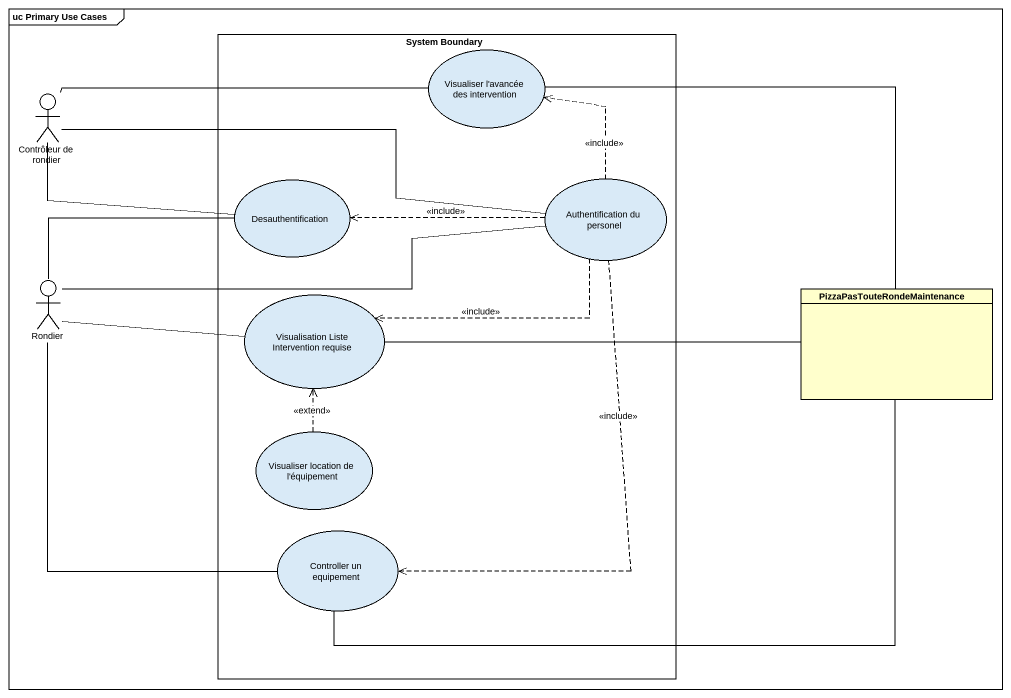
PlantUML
@startuml
mainframe uc Primary Use Cases
allowmixing
hide circle
hide empty members
rectangle "System Boundary" as System_Boundary {
  usecase "Visualiser l'avancée des intervention" as Visualiser_l_avancée_des
  usecase Desauthentification
  usecase "Authentification du personel" as Authentification_du_personel
  usecase "Visualisation Liste Intervention requise" as Visualisation_Liste
  usecase "Visualiser location de l'équipement" as Visualiser_location_de_l
  usecase "Controller un equipement" as Controller_un_equipement
}
actor "Contrôleur de rondier" as Contrôleur_de_rondier
actor Rondier
class "PizzaPasTouteRondeMaintenance" as PizzaPasTouteRondeMaintenanc
Visualiser_l_avancée_des -- PizzaPasTouteRondeMaintenanc
Contrôleur_de_rondier -right- Visualiser_l_avancée_des
Contrôleur_de_rondier -right- Desauthentification
Contrôleur_de_rondier -right- Authentification_du_personel
Desauthentification -left- Rondier
Authentification_du_personel .up.> Visualiser_l_avancée_des : <<include>>
Authentification_du_personel .left.> Desauthentification : <<include>>
Authentification_du_personel .left.> Visualisation_Liste : <<include>>
Authentification_du_personel ..> Controller_un_equipement : <<include>>
Rondier -right- Authentification_du_personel
Rondier -right- Visualisation_Liste
Rondier -- Controller_un_equipement
Visualisation_Liste -right- PizzaPasTouteRondeMaintenanc
Visualiser_location_de_l .up.> Visualisation_Liste : <<extend>>
Controller_un_equipement -right- PizzaPasTouteRondeMaintenanc
@enduml
